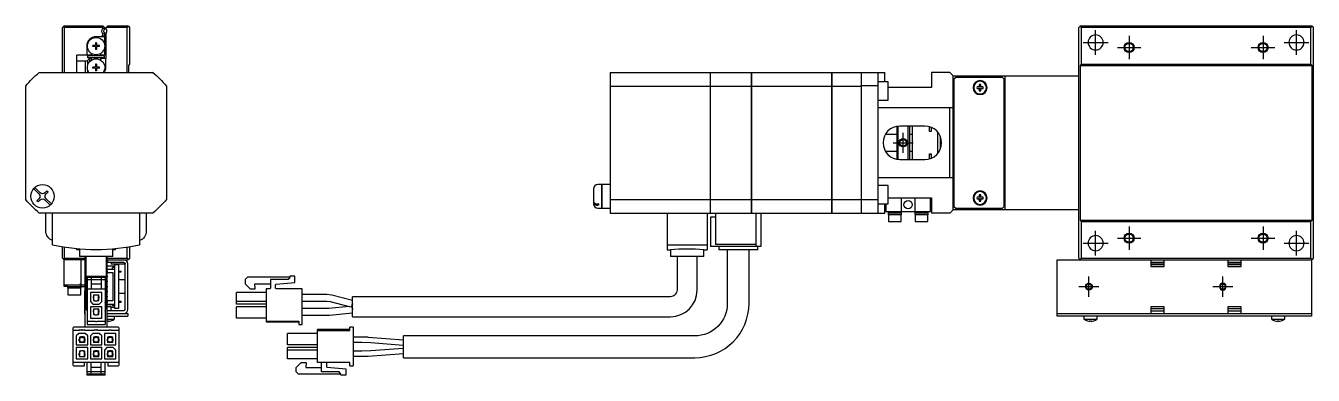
# Model space of a CAD drawing. Extents: x 0 to 791, y -8 to 245.
# Drawn here: x 406.2 to 790.8, y 76.5 to 181 of the extents above; entities that cross this region are included whole.
import ezdxf

# ---------------------------------------------------------------- set-up
doc = ezdxf.new("R2010")
doc.units = 0
doc.header["$LTSCALE"] = 0.5
doc.linetypes.add('CENTER', pattern=[50.8, 31.75, -6.35, 6.35, -6.35])
for name, color, linetype in [('MSM_CENTER', 1, 'CENTER'), ('MSM_CONTINUOUS', 7, 'CONTINUOUS'), ('MSM_NARROW', 5, 'CONTINUOUS')]:
    doc.layers.add(name, color=color, linetype=linetype)

msp = doc.modelspace()

# ---------------------------------------------------------------- linework, layer by layer
at = {"layer": 'MSM_CENTER'}
for p, q in [((725.79, 172.33), (725.79, 179.73)), ((735.79, 178.03), (735.79, 171.03)), ((775.79, 178.03), (775.79, 171.03)), ((785.79, 172.33), (785.79, 179.73)), ((722.09, 176.03), (729.49, 176.03)), ((732.29, 174.53), (739.29, 174.53)), ((772.29, 174.53), (779.29, 174.53)), ((782.09, 176.03), (789.49, 176.03)), ((668.29, 143.03), (668.29, 149.03)), ((665.29, 146.03), (671.29, 146.03)), ((725.79, 112.33), (725.79, 119.73)), ((735.79, 121.03), (735.79, 114.03)), ((775.79, 121.03), (775.79, 114.03)), ((785.79, 112.33), (785.79, 119.73)), ((722.09, 116.03), (729.49, 116.03)), ((732.29, 117.53), (739.29, 117.53)), ((772.29, 117.53), (779.29, 117.53)), ((782.09, 116.03), (789.49, 116.03)), ((723.79, 100.03), (723.79, 106.03)), ((763.79, 100.03), (763.79, 106.03)), ((720.79, 103.03), (726.79, 103.03)), ((760.79, 103.03), (766.79, 103.03))]:
    msp.add_line(p, q, dxfattribs=at)
at = {"layer": 'MSM_CONTINUOUS'}
for p, q in [((417.25, 180.53), (417.75, 181.03)), ((417.5, 180.78), (417.75, 180.53)), ((417.75, 181.03), (429.25, 181.03)), ((429.75, 180.53), (429.25, 181.03)), ((429.25, 180.53), (429.5, 180.78)), ((430.75, 181.03), (430.25, 180.53)), ((430.75, 181.03), (436.75, 181.03)), ((436.55, 180.53), (436.9, 180.88)), ((436.9, 180.88), (436.75, 181.03)), ((436.9, 180.88), (437.25, 180.53)), ((720.79, 180.53), (721.14, 180.88)), ((721.14, 180.88), (721.29, 181.03)), ((721.14, 180.88), (721.49, 180.53)), ((721.29, 181.03), (790.29, 181.03)), ((790.09, 180.53), (790.44, 180.88)), ((790.29, 181.03), (790.44, 180.88)), ((790.44, 180.88), (790.79, 180.53)), ((417.25, 167.03), (417.25, 180.53)), ((417.75, 180.53), (417.75, 167.03)), ((429.25, 180.53), (417.75, 180.53)), ((429.75, 177.73), (427.25, 177.73)), ((429.25, 178.23), (428.75, 177.73)), ((429.25, 180.26), (429.25, 180.53)), ((429.25, 180.26), (429.75, 180.09)), ((429.25, 178.6), (429.75, 178.77)), ((429.25, 178.23), (429.25, 178.6)), ((429.6, 177.73), (429.25, 178.23)), ((429.75, 180.53), (429.75, 180.09)), ((429.75, 178.77), (429.75, 175.64)), ((430.25, 180.09), (430.25, 180.53)), ((436.55, 180.53), (430.25, 180.53)), ((430.25, 171.23), (430.25, 178.77)), ((436.55, 167.03), (436.55, 180.53)), ((437.25, 180.53), (437.25, 169.53)), ((720.79, 111.53), (720.79, 180.53)), ((790.09, 180.53), (721.49, 180.53)), ((721.49, 180.53), (721.49, 169.53)), ((790.09, 169.53), (790.09, 180.53)), ((790.79, 180.53), (790.79, 111.53)), ((424.45, 174.93), (424.45, 172.23)), ((426.25, 174.79), (426.25, 175.08)), ((427.04, 175.08), (426.25, 175.08)), ((427.04, 174.79), (426.25, 174.79)), ((426.78, 175.08), (426.78, 174.79)), ((427.39, 175.93), (427.1, 175.93)), ((427.1, 175.93), (427.1, 175.14)), ((427.39, 175.4), (427.1, 175.4)), ((427.1, 174.73), (427.1, 173.93)), ((427.1, 174.46), (427.39, 174.46)), ((427.39, 173.93), (427.1, 173.93)), ((427.39, 175.93), (427.39, 175.14)), ((427.39, 174.73), (427.39, 173.93)), ((428.25, 175.08), (427.45, 175.08)), ((428.25, 174.79), (427.45, 174.79)), ((427.72, 175.08), (427.72, 174.79)), ((428.25, 174.79), (428.25, 175.08)), ((429.75, 174.22), (429.75, 172.23)), ((425.69, 172.23), (421.55, 172.23)), ((421.55, 167.03), (421.55, 172.23)), ((424.75, 170.48), (421.55, 170.48)), ((424.05, 167.03), (424.05, 170.48)), ((424.75, 171.43), (424.75, 172.03)), ((429.75, 172.03), (424.75, 172.03)), ((429.75, 171.43), (424.75, 171.43)), ((425.25, 171.23), (424.75, 170.73)), ((424.75, 169.24), (424.75, 170.73)), ((425.25, 171.23), (425.25, 170.19)), ((425.7, 171.23), (425.25, 171.23)), ((425.85, 172.49), (425.69, 172.23)), ((425.7, 171.23), (425.82, 171.01)), ((427.1, 169.53), (427.1, 168.74)), ((427.39, 169.53), (427.1, 169.53)), ((427.39, 169.53), (427.39, 168.74)), ((428.8, 172.23), (428.65, 172.49)), ((428.8, 171.23), (428.67, 171.01)), ((429.75, 172.23), (428.8, 172.23)), ((430.25, 171.23), (428.8, 171.23)), ((429.75, 171.43), (429.75, 172.03)), ((430.05, 171.23), (430.05, 168.53)), ((437.25, 169.53), (436.9, 169.18)), ((721.49, 169.53), (721.14, 169.18)), ((721.49, 169.53), (790.09, 169.53)), ((790.44, 169.18), (790.09, 169.53)), ((410.25, 167.03), (410.12, 166.9)), ((410.28, 167.03), (444.22, 167.03)), ((424.75, 167.03), (424.75, 167.82)), ((426.25, 168.39), (426.25, 168.68)), ((427.04, 168.68), (426.25, 168.68)), ((427.04, 168.39), (426.25, 168.39)), ((426.78, 168.68), (426.78, 168.39)), ((427.39, 169), (427.1, 169)), ((427.1, 168.33), (427.1, 167.53)), ((427.1, 168.06), (427.39, 168.06)), ((427.39, 167.53), (427.1, 167.53)), ((427.39, 168.33), (427.39, 167.53)), ((428.25, 168.68), (427.45, 168.68)), ((428.25, 168.39), (427.45, 168.39)), ((427.72, 168.68), (427.72, 168.39)), ((428.25, 168.39), (428.25, 168.68)), ((436.9, 169.18), (436.9, 167.03)), ((444.37, 166.9), (444.25, 167.03)), ((580.79, 167.03), (610.74, 167.03)), ((580.79, 167.03), (580.79, 125.03)), ((610.74, 125.03), (610.74, 167.03)), ((610.74, 166.98), (610.79, 166.98)), ((610.79, 125.03), (610.79, 167.03)), ((610.79, 167.03), (623.04, 167.03)), ((623.04, 125.03), (623.04, 167.03)), ((623.04, 166.98), (623.09, 166.98)), ((623.09, 167.03), (647.04, 167.03)), ((623.09, 125.03), (623.09, 167.03)), ((647.04, 125.03), (647.04, 167.03)), ((647.04, 166.98), (647.09, 166.98)), ((647.09, 125.03), (647.09, 167.03)), ((647.09, 167.03), (662.79, 167.03)), ((655.79, 167.03), (655.79, 125.03)), ((660.79, 167.03), (660.79, 125.03)), ((662.79, 164.28), (662.79, 167.03)), ((676.79, 167.03), (676.79, 162.53)), ((682.29, 167.03), (676.79, 167.03)), ((683.29, 166.03), (682.29, 167.03)), ((683.29, 126.03), (683.29, 166.03)), ((683.29, 166.03), (720.79, 166.03)), ((683.99, 165.53), (683.49, 165.03)), ((697.99, 165.53), (683.99, 165.53)), ((696.79, 165.53), (696.79, 166.03)), ((697.29, 165.53), (697.29, 166.03)), ((698.49, 165.03), (697.99, 165.53)), ((698.79, 126.03), (698.79, 166.03)), ((721.14, 169.18), (721.14, 122.88)), ((721.14, 169.18), (790.44, 169.18)), ((790.44, 122.88), (790.44, 169.18)), ((406.37, 163.16), (406.25, 163.03)), ((406.25, 129.06), (406.25, 163)), ((448.25, 163.03), (448.12, 163.16)), ((448.25, 163), (448.25, 129.06)), ((580.79, 163), (610.74, 163)), ((610.74, 162.74), (610.79, 162.74)), ((610.79, 163), (623.04, 163)), ((623.04, 162.74), (623.09, 162.74)), ((623.09, 163), (647.04, 163)), ((647.04, 162.74), (647.09, 162.74)), ((647.09, 163), (655.79, 163)), ((660.79, 163.03), (655.79, 163.03)), ((663.79, 164.28), (660.79, 164.28)), ((663.79, 158.78), (663.79, 164.28)), ((676.79, 162.53), (663.79, 162.53)), ((683.49, 165.03), (683.49, 127.03)), ((691.05, 162.77), (690.37, 162.77)), ((690.37, 162.29), (691.05, 162.29)), ((691.05, 163.45), (691.05, 162.77)), ((691.05, 162.29), (691.05, 161.61)), ((691.53, 162.77), (691.53, 163.45)), ((692.21, 162.77), (691.53, 162.77)), ((691.53, 161.61), (691.53, 162.29)), ((691.53, 162.29), (692.21, 162.29)), ((698.49, 127.03), (698.49, 165.03)), ((660.79, 158.78), (663.79, 158.78)), ((683.49, 160.53), (683.29, 160.53)), ((698.49, 160.53), (698.79, 160.53)), ((698.79, 159.78), (698.49, 159.78)), ((683.29, 156.53), (660.79, 156.53)), ((682.29, 135.53), (682.29, 156.53)), ((683.49, 156.03), (683.29, 156.03)), ((698.49, 154.28), (698.79, 154.28)), ((666.49, 141.1), (666.49, 150.97)), ((666.69, 150.99), (666.69, 141.07)), ((674.79, 151.03), (667.29, 151.03)), ((669.79, 141.03), (669.79, 151.03)), ((670.29, 141.03), (670.29, 151.03)), ((670.99, 151.03), (670.99, 141.03)), ((676.19, 149.36), (676.19, 150.83)), ((676.69, 150.66), (676.69, 149.36)), ((683.49, 153.53), (683.29, 153.53)), ((698.59, 151.03), (698.49, 151.03)), ((698.59, 141.03), (698.59, 151.03)), ((698.79, 150.83), (698.59, 151.03)), ((666.49, 148.53), (662.96, 148.53)), ((670.99, 148.53), (670.29, 148.53)), ((676.69, 149.38), (676.19, 149.38)), ((676.69, 149.36), (676.19, 149.36)), ((678.69, 142.9), (678.69, 149.16)), ((679.49, 144.32), (679.49, 147.74)), ((679.63, 147.28), (679.49, 147.28)), ((662.96, 143.53), (666.49, 143.53)), ((670.29, 143.53), (670.99, 143.53)), ((676.19, 142.7), (676.69, 142.7)), ((676.19, 141.23), (676.19, 142.7)), ((676.19, 142.68), (676.69, 142.68)), ((676.69, 142.7), (676.69, 141.41)), ((679.49, 144.78), (679.63, 144.78)), ((667.29, 141.03), (674.79, 141.03)), ((683.29, 138.53), (683.49, 138.53)), ((698.49, 141.03), (698.59, 141.03)), ((698.59, 141.03), (698.79, 141.23)), ((683.29, 135.53), (660.79, 135.53)), ((683.29, 136.03), (683.49, 136.03)), ((698.79, 137.78), (698.49, 137.78)), ((410.18, 130.74), (408.6, 132.32)), ((408.95, 132.68), (410.54, 131.09)), ((411.95, 131.09), (412.55, 131.69)), ((412.91, 131.34), (412.31, 130.74)), ((412.55, 131.69), (412.91, 131.34)), ((575.79, 132.23), (575.79, 127.83)), ((578.24, 133.53), (577.09, 133.53)), ((578.24, 133.53), (578.24, 126.53)), ((578.29, 133.48), (578.24, 133.48)), ((578.29, 133.53), (578.29, 126.53)), ((580.79, 133.53), (578.29, 133.53)), ((663.79, 133.28), (660.79, 133.28)), ((663.79, 127.78), (663.79, 133.28)), ((683.29, 131.53), (683.49, 131.53)), ((698.49, 132.28), (698.79, 132.28)), ((698.79, 131.53), (698.49, 131.53)), ((406.25, 129.03), (406.37, 128.9)), ((409.58, 128.72), (410.18, 129.32)), ((409.94, 128.37), (409.58, 128.72)), ((410.54, 128.97), (409.94, 128.37)), ((413.54, 127.39), (411.95, 128.97)), ((412.31, 129.32), (413.89, 127.74)), ((448.12, 128.9), (448.25, 129.03)), ((577.29, 127.74), (577.09, 127.74)), ((577.29, 127.39), (577.09, 127.39)), ((577.29, 127.74), (577.29, 127.39)), ((580.79, 129.06), (610.74, 129.06)), ((610.74, 129.32), (610.79, 129.32)), ((610.79, 129.06), (623.04, 129.06)), ((623.04, 129.32), (623.09, 129.32)), ((623.09, 129.06), (647.04, 129.06)), ((647.04, 129.32), (647.09, 129.32)), ((647.09, 129.06), (655.79, 129.06)), ((655.79, 129.03), (660.79, 129.03)), ((660.79, 127.78), (663.79, 127.78)), ((662.79, 125.03), (662.79, 127.78)), ((663.09, 127.78), (663.09, 125.53)), ((663.79, 129.53), (676.79, 129.53)), ((667.79, 124.53), (667.79, 129.53)), ((671.79, 129.53), (671.79, 124.53)), ((676.49, 125.53), (676.49, 129.53)), ((676.79, 129.53), (676.79, 125.03)), ((683.49, 127.03), (683.99, 126.53)), ((691.05, 129.77), (690.37, 129.77)), ((690.37, 129.29), (691.05, 129.29)), ((691.05, 130.45), (691.05, 129.77)), ((691.05, 129.29), (691.05, 128.61)), ((691.53, 129.77), (691.53, 130.45)), ((692.21, 129.77), (691.53, 129.77)), ((691.53, 128.61), (691.53, 129.29)), ((691.53, 129.29), (692.21, 129.29)), ((697.99, 126.53), (698.49, 127.03)), ((410.12, 125.16), (410.25, 125.03)), ((444.22, 125.03), (410.28, 125.03)), ((412.25, 119.61), (412.25, 125.03)), ((414.25, 115.46), (414.25, 125.03)), ((440.25, 125.03), (440.25, 115.46)), ((442.25, 125.03), (442.25, 119.61)), ((444.25, 125.03), (444.37, 125.16)), ((577.09, 126.53), (578.24, 126.53)), ((578.24, 126.58), (578.29, 126.58)), ((578.29, 126.53), (580.79, 126.53)), ((580.79, 125.03), (610.74, 125.03)), ((597.79, 125.03), (597.79, 114.04)), ((609.79, 125.03), (609.79, 114.04)), ((610.74, 125.08), (610.79, 125.08)), ((610.79, 125.03), (647.04, 125.03)), ((612.29, 123.83), (610.79, 123.83)), ((610.79, 123.83), (610.79, 115.03)), ((612.29, 125.03), (612.29, 115.63)), ((623.04, 125.08), (623.09, 125.08)), ((624.29, 125.03), (624.29, 115.03)), ((625.79, 125.03), (625.79, 115.03)), ((647.04, 125.08), (647.09, 125.08)), ((647.09, 125.03), (662.79, 125.03)), ((663.09, 125.53), (676.49, 125.53)), ((663.79, 125.53), (663.79, 124.53)), ((667.79, 125.03), (663.79, 125.03)), ((667.79, 124.53), (663.79, 124.53)), ((663.89, 124.53), (663.89, 122.53)), ((667.69, 122.53), (667.69, 124.53)), ((675.79, 125.03), (671.79, 125.03)), ((675.79, 124.53), (671.79, 124.53)), ((671.89, 124.53), (671.89, 122.53)), ((675.69, 122.53), (675.69, 124.53)), ((675.79, 124.53), (675.79, 125.53)), ((682.29, 125.03), (676.79, 125.03)), ((682.29, 125.03), (683.29, 126.03)), ((720.79, 126.03), (683.29, 126.03)), ((683.99, 126.53), (697.99, 126.53)), ((696.79, 126.03), (696.79, 126.53)), ((697.29, 126.03), (697.29, 126.53)), ((663.89, 122.53), (667.69, 122.53)), ((671.89, 122.53), (675.69, 122.53)), ((721.14, 122.88), (721.49, 122.53)), ((721.14, 122.88), (790.44, 122.88)), ((721.49, 122.53), (790.09, 122.53)), ((721.49, 122.53), (721.49, 111.53)), ((790.09, 122.53), (790.44, 122.88)), ((790.09, 111.53), (790.09, 122.53)), ((609.79, 115.46), (597.79, 115.46)), ((624.29, 115.63), (612.29, 115.63)), ((417.25, 111.53), (417.25, 114.87)), ((417.75, 111.03), (417.25, 111.53)), ((417.75, 111.53), (417.5, 111.28)), ((417.75, 114.79), (417.75, 111.53)), ((417.75, 111.53), (424, 111.53)), ((421.43, 114.32), (421.43, 114.03)), ((422.25, 114.03), (421.43, 114.03)), ((422.25, 114.24), (422.25, 112.03)), ((432.25, 112.03), (422.25, 112.03)), ((424, 90.93), (424, 112.03)), ((424.25, 97.03), (424.25, 112.03)), ((430.25, 112.03), (430.25, 97.03)), ((430.5, 112.03), (430.5, 90.93)), ((430.5, 111.53), (436.55, 111.53)), ((432.25, 112.03), (432.25, 114.24)), ((433.07, 114.03), (432.25, 114.03)), ((433.07, 114.03), (433.07, 114.32)), ((436.55, 111.53), (436.55, 114.76)), ((436.9, 111.18), (436.55, 111.53)), ((437.25, 111.53), (436.9, 111.18)), ((437.25, 114.87), (437.25, 111.53)), ((597.79, 114.04), (598.79, 114.04)), ((598.79, 114.04), (598.79, 112.03)), ((608.79, 112.03), (598.79, 112.03)), ((600.79, 112.03), (600.79, 102.03)), ((606.79, 102.03), (606.79, 112.03)), ((608.79, 114.04), (609.79, 114.04)), ((608.79, 112.03), (608.79, 114.04)), ((625.79, 115.03), (610.79, 115.03)), ((613.22, 115.03), (613.22, 114.03)), ((624.86, 114.03), (613.22, 114.03)), ((615.79, 114.03), (615.79, 98.03)), ((622.29, 98.03), (622.29, 114.03)), ((624.86, 114.03), (624.86, 115.03)), ((721.29, 111.03), (720.79, 111.53)), ((721.49, 111.53), (721.14, 111.18)), ((721.49, 111.53), (790.09, 111.53)), ((790.44, 111.18), (790.09, 111.53)), ((790.79, 111.53), (790.44, 111.18)), ((417.75, 103.03), (417.75, 111.03)), ((424, 111.03), (417.75, 111.03)), ((422.75, 102.53), (422.75, 111.03)), ((430.5, 111.28), (430.75, 111.03)), ((430.5, 109.28), (432.75, 109.28)), ((430.5, 108.28), (432.75, 108.28)), ((430.5, 107.78), (430.6, 107.78)), ((430.6, 107.78), (430.6, 107.28)), ((430.75, 110.23), (430.75, 111.03)), ((430.75, 111.03), (436.75, 111.03)), ((435.55, 110.23), (430.75, 110.23)), ((431.75, 110.23), (431.75, 109.73)), ((435.75, 109.73), (431.75, 109.73)), ((432.75, 108.74), (432.2, 108.74)), ((432.2, 108.28), (432.2, 108.74)), ((433.95, 109.53), (432.75, 109.53)), ((432.75, 109.53), (432.75, 96.53)), ((433.95, 109.53), (433.95, 96.53)), ((435.75, 109.73), (435.75, 110.18)), ((435.95, 96.23), (435.95, 109.83)), ((436.75, 111.03), (436.9, 111.18)), ((436.75, 96.23), (436.75, 109.83)), ((714.29, 94.23), (714.29, 111.03)), ((714.29, 111.03), (790.29, 111.03)), ((742.29, 111.03), (742.29, 109.03)), ((746.29, 110.23), (742.29, 110.23)), ((746.29, 109.73), (742.29, 109.73)), ((746.29, 109.53), (742.29, 109.53)), ((742.29, 109.03), (746.29, 109.03)), ((746.29, 109.03), (746.29, 111.03)), ((765.29, 111.03), (765.29, 109.03)), ((769.29, 110.23), (765.29, 110.23)), ((769.29, 109.73), (765.29, 109.73)), ((769.29, 109.53), (765.29, 109.53)), ((765.29, 109.03), (769.29, 109.03)), ((769.29, 109.03), (769.29, 111.03)), ((790.44, 111.18), (790.29, 111.03)), ((790.29, 111.03), (790.29, 94.23)), ((422.75, 104.03), (422.25, 103.53)), ((424.55, 106.13), (429.95, 106.13)), ((424.55, 106.13), (424.55, 91.73)), ((424.55, 105.83), (429.95, 105.83)), ((424.55, 105.13), (429.95, 105.13)), ((425.75, 105.83), (425.75, 102.33)), ((425.75, 103.83), (428.75, 103.83)), ((428.75, 105.83), (428.75, 102.33)), ((429.95, 106.13), (429.95, 91.73)), ((430.6, 107.28), (432.25, 107.28)), ((432.25, 107.28), (432.25, 98.78)), ((433.95, 107.66), (434.75, 107.66)), ((433.95, 107.41), (434.75, 107.41)), ((435.95, 105.03), (433.95, 105.03)), ((434.75, 107.41), (434.75, 107.66)), ((472.49, 105.83), (471.79, 105.13)), ((471.79, 105.13), (471.79, 103.83)), ((471.79, 103.83), (473.29, 102.33)), ((471.79, 103.83), (473.29, 102.33)), ((485.09, 105.83), (472.49, 105.83)), ((474.66, 103.83), (479.34, 103.83)), ((474.79, 102.33), (474.66, 103.83)), ((474.66, 103.83), (479.34, 103.83)), ((479.34, 105.13), (479.34, 102.63)), ((484.59, 105.13), (479.34, 105.13)), ((481.02, 103.73), (486.59, 104.22)), ((481.02, 103.73), (486.59, 104.22)), ((481.02, 103.73), (482.17, 103.83)), ((481.02, 103.73), (482.17, 103.83)), ((482.17, 103.83), (482.17, 103.83)), ((485.09, 105.83), (484.59, 105.13)), ((485.09, 106.13), (485.09, 105.83)), ((486.59, 106.13), (485.09, 106.13)), ((486.59, 104.22), (486.59, 106.13)), ((417.75, 103.53), (424, 103.53)), ((418.75, 103.03), (417.75, 103.03)), ((418.75, 103.53), (418.75, 102.53)), ((418.75, 103.03), (424, 103.03)), ((422.75, 102.53), (418.75, 102.53)), ((418.85, 102.53), (418.85, 100.53)), ((418.85, 100.53), (422.65, 100.53)), ((422.65, 100.53), (422.65, 102.53)), ((423.75, 101.73), (424, 101.73)), ((423.75, 101.73), (423.75, 95.43)), ((424.55, 102.33), (429.95, 102.33)), ((425.55, 101.23), (425.55, 98.58)), ((428.95, 101.23), (425.55, 101.23)), ((426.35, 100.08), (426.35, 99.58)), ((426.5, 100.08), (426.35, 100.08)), ((426.45, 100.58), (426.45, 100.08)), ((426.45, 100.58), (428.05, 100.58)), ((426.5, 100.58), (426.5, 99.21)), ((428, 99.21), (428, 100.58)), ((428, 100.08), (428.15, 100.08)), ((428.05, 100.08), (428.05, 100.58)), ((428.15, 99.58), (428.15, 100.08)), ((428.95, 98.58), (428.95, 101.23)), ((433.95, 101.03), (435.95, 101.03)), ((469.19, 97.83), (469.19, 101.23)), ((478.09, 101.23), (469.19, 101.23)), ((473.29, 102.33), (474.79, 102.33)), ((473.29, 102.33), (474.79, 102.33)), ((479.04, 102.33), (478.09, 102.33)), ((478.09, 102.33), (478.09, 92.73)), ((480.84, 102.63), (480.84, 103.53)), ((488.79, 102.33), (481.14, 102.33)), ((488.79, 91.73), (488.79, 102.33)), ((496.15, 100.71), (488.79, 100.71)), ((497.66, 100.51), (496.15, 100.71)), ((503.79, 98.91), (497.66, 100.51)), ((503.79, 94.03), (503.79, 100.03)), ((598.79, 100.03), (503.79, 100.03)), ((425.55, 98.58), (426.3, 97.83)), ((425.55, 97.03), (425.55, 93.63)), ((428.95, 97.03), (425.55, 97.03)), ((426.3, 97.83), (428.2, 97.83)), ((426.35, 99.58), (426.5, 99.58)), ((426.45, 99.58), (426.45, 98.93)), ((426.45, 98.93), (426.77, 98.93)), ((426.45, 96.38), (428.05, 96.38)), ((426.45, 96.38), (426.45, 95.88)), ((426.5, 99.21), (426.87, 98.83)), ((426.5, 96.38), (426.5, 95.01)), ((426.87, 98.83), (427.62, 98.83)), ((427.62, 98.83), (428, 99.21)), ((427.72, 98.93), (428.05, 98.93)), ((428, 99.58), (428.15, 99.58)), ((428, 95.01), (428, 96.38)), ((428.05, 98.93), (428.05, 99.58)), ((428.05, 95.88), (428.05, 96.38)), ((428.2, 97.83), (428.95, 98.58)), ((428.95, 93.63), (428.95, 97.03)), ((430.6, 98.28), (430.5, 98.28)), ((430.5, 97.78), (432.75, 97.78)), ((430.5, 97.23), (431.55, 97.23)), ((431.75, 97.03), (430.5, 97.03)), ((430.6, 98.78), (430.6, 98.28)), ((432.25, 98.78), (430.6, 98.78)), ((431.75, 97.03), (431.55, 97.23)), ((431.75, 95.83), (431.75, 97.03)), ((432.75, 96.78), (431.75, 96.78)), ((431.95, 97.55), (431.95, 97.78)), ((432.75, 97.55), (431.95, 97.55)), ((432.2, 97.33), (432.2, 97.55)), ((432.75, 97.33), (432.2, 97.33)), ((433.95, 96.53), (432.75, 96.53)), ((433.95, 98.66), (434.75, 98.66)), ((433.95, 98.41), (434.75, 98.41)), ((434.75, 98.41), (434.75, 98.66)), ((478.09, 98.58), (469.19, 98.58)), ((478.09, 97.83), (469.19, 97.83)), ((478.09, 97.83), (469.19, 97.83)), ((469.19, 93.63), (469.19, 97.03)), ((478.09, 97.03), (469.19, 97.03)), ((488.79, 98.71), (496.15, 98.71)), ((496.69, 96.51), (488.79, 96.51)), ((496.15, 98.71), (497.16, 98.58)), ((496.79, 96.51), (496.69, 96.51)), ((502.84, 97.09), (496.79, 96.51)), ((497.16, 98.58), (502.84, 97.09)), ((502.84, 97.09), (503.57, 97.04)), ((503.79, 97.88), (503.57, 97.04)), ((503.6, 97.17), (503.57, 97.04)), ((503.57, 97.04), (503.6, 97.17)), ((503.6, 97.17), (503.79, 97.88)), ((503.69, 97.18), (503.6, 97.17)), ((503.69, 97.18), (503.79, 96.18)), ((742.29, 97.03), (742.29, 95.03)), ((746.29, 97.03), (742.29, 97.03)), ((742.29, 96.53), (746.29, 96.53)), ((746.29, 95.03), (746.29, 97.03)), ((769.29, 97.03), (765.29, 97.03)), ((765.29, 97.03), (765.29, 95.03)), ((765.29, 96.53), (769.29, 96.53)), ((769.29, 95.03), (769.29, 97.03)), ((424.55, 92.73), (427, 92.73)), ((425.55, 93.63), (428.95, 93.63)), ((426.5, 95.88), (426.35, 95.88)), ((426.35, 95.88), (426.35, 95.38)), ((426.35, 95.38), (426.5, 95.38)), ((426.45, 95.38), (426.45, 94.73)), ((426.45, 94.73), (426.77, 94.73)), ((426.5, 95.01), (426.87, 94.63)), ((426.87, 94.63), (427.62, 94.63)), ((427.5, 92.73), (429.95, 92.73)), ((427.62, 94.63), (428, 95.01)), ((427.72, 94.73), (428.05, 94.73)), ((428, 95.88), (428.15, 95.88)), ((428, 95.38), (428.15, 95.38)), ((428.05, 94.73), (428.05, 95.38)), ((428.15, 95.38), (428.15, 95.88)), ((435.55, 95.83), (430.5, 95.83)), ((430.5, 95.03), (436.75, 95.03)), ((430.5, 94.23), (436.75, 94.23)), ((430.5, 93.33), (432.75, 93.33)), ((430.55, 92.78), (430.95, 92.78)), ((430.55, 92.64), (430.55, 92.78)), ((430.95, 92.78), (430.95, 92.64)), ((431.67, 92.78), (431.7, 92.78)), ((432.75, 93.33), (432.75, 94.23)), ((436.75, 95.03), (436.75, 94.23)), ((478.09, 93.63), (469.19, 93.63)), ((478.09, 93.63), (469.19, 93.63)), ((478.09, 92.73), (487.79, 92.73)), ((478.09, 92.73), (487.79, 92.73)), ((478.09, 92.73), (478.09, 92.48)), ((478.09, 92.48), (487.79, 92.48)), ((487.79, 92.73), (487.79, 91.73)), ((488.79, 94.51), (496.69, 94.51)), ((496.69, 94.51), (496.98, 94.52)), ((496.98, 94.52), (503.79, 95.18)), ((503.79, 94.03), (598.79, 94.03)), ((714.29, 95.03), (790.29, 95.03)), ((790.29, 94.23), (714.29, 94.23)), ((722.29, 94.23), (722.29, 93.33)), ((722.29, 93.33), (726.29, 93.33)), ((723.34, 92.78), (723.36, 92.78)), ((724.09, 92.78), (724.49, 92.78)), ((724.09, 92.64), (724.09, 92.78)), ((724.49, 92.78), (724.49, 92.64)), ((725.22, 92.78), (725.24, 92.78)), ((726.29, 93.33), (726.29, 94.23)), ((742.29, 95.83), (746.29, 95.83)), ((765.29, 95.83), (769.29, 95.83)), ((778.29, 94.23), (778.29, 93.33)), ((778.29, 93.33), (782.29, 93.33)), ((779.34, 92.78), (779.36, 92.78)), ((780.09, 92.78), (780.49, 92.78)), ((780.09, 92.64), (780.09, 92.78)), ((780.49, 92.78), (780.49, 92.64)), ((781.22, 92.78), (781.24, 92.78)), ((782.29, 93.33), (782.29, 94.23)), ((420.35, 90.63), (420.35, 79.63)), ((422.25, 89.93), (420.35, 89.93)), ((433.85, 90.93), (420.65, 90.93)), ((422.1, 89.03), (421.35, 88.28)), ((424, 89.03), (422.1, 89.03)), ((422.8, 89.93), (422.75, 89.93)), ((423.35, 89.93), (423.3, 89.93)), ((426.72, 89.93), (423.85, 89.93)), ((424.75, 88.28), (424, 89.03)), ((424.55, 91.73), (429.95, 91.73)), ((426.3, 89.03), (425.55, 88.28)), ((428.2, 89.03), (426.3, 89.03)), ((427.27, 89.93), (427.22, 89.93)), ((431.2, 89.93), (427.77, 89.93)), ((428.95, 88.28), (428.2, 89.03)), ((433.15, 89.03), (429.75, 89.03)), ((429.75, 89.03), (429.75, 85.63)), ((434.15, 89.93), (431.7, 89.93)), ((433.15, 85.63), (433.15, 89.03)), ((434.15, 79.63), (434.15, 90.63)), ((493.34, 89.03), (484.44, 89.03)), ((484.44, 85.63), (484.44, 89.03)), ((487.79, 91.73), (488.79, 91.73)), ((487.79, 91.73), (488.79, 91.73)), ((493.34, 80.33), (493.34, 90.18)), ((503.04, 90.18), (493.34, 90.18)), ((493.34, 89.93), (503.04, 89.93)), ((503.04, 89.93), (503.04, 90.93)), ((504.04, 90.93), (503.04, 90.93)), ((504.04, 90.93), (504.04, 79.33)), ((421.35, 88.28), (421.35, 85.63)), ((421.35, 85.63), (424.75, 85.63)), ((424.75, 84.83), (421.35, 84.83)), ((421.35, 84.83), (421.35, 81.43)), ((422.3, 87.28), (422.15, 87.28)), ((422.15, 87.28), (422.15, 86.78)), ((422.15, 86.78), (422.3, 86.78)), ((422.25, 87.93), (422.25, 87.28)), ((422.57, 87.93), (422.25, 87.93)), ((422.25, 86.78), (422.25, 86.28)), ((423.85, 86.28), (422.25, 86.28)), ((422.67, 88.03), (422.3, 87.66)), ((422.3, 87.66), (422.3, 86.28)), ((423.42, 88.03), (422.67, 88.03)), ((423.36, 86.28), (422.83, 86.44)), ((423.26, 87.87), (423.71, 87.74)), ((423.8, 87.66), (423.42, 88.03)), ((423.85, 87.93), (423.52, 87.93)), ((423.8, 86.28), (423.8, 87.66)), ((423.95, 87.28), (423.8, 87.28)), ((423.95, 86.78), (423.8, 86.78)), ((423.85, 87.28), (423.85, 87.93)), ((423.85, 86.28), (423.85, 86.78)), ((423.95, 86.78), (423.95, 87.28)), ((424.75, 85.63), (424.75, 88.28)), ((424.75, 81.43), (424.75, 84.83)), ((425.55, 88.28), (425.55, 85.63)), ((425.55, 85.63), (428.95, 85.63)), ((425.55, 84.83), (425.55, 81.43)), ((428.95, 84.83), (425.55, 84.83)), ((426.5, 87.28), (426.35, 87.28)), ((426.35, 87.28), (426.35, 86.78)), ((426.35, 86.78), (426.5, 86.78)), ((426.77, 87.93), (426.45, 87.93)), ((426.45, 87.93), (426.45, 87.28)), ((426.45, 86.78), (426.45, 86.28)), ((428.05, 86.28), (426.45, 86.28)), ((426.77, 87.93), (426.5, 87.66)), ((426.5, 87.66), (426.5, 86.28)), ((426.5, 86.28), (426.5, 86.36)), ((426.87, 88.03), (426.77, 87.93)), ((427.62, 88.03), (426.87, 88.03)), ((428, 87.66), (427.62, 88.03)), ((428.05, 87.93), (427.72, 87.93)), ((427.99, 86.28), (428, 86.36)), ((428, 86.28), (428, 87.66)), ((428.15, 87.28), (428, 87.28)), ((428.15, 86.78), (428, 86.78)), ((428.05, 87.28), (428.05, 87.93)), ((428.05, 86.28), (428.05, 86.78)), ((428.15, 86.78), (428.15, 87.28)), ((428.95, 85.63), (428.95, 88.28)), ((428.95, 81.43), (428.95, 84.83)), ((429.75, 85.63), (433.15, 85.63)), ((430.5, 84.83), (429.75, 84.08)), ((432.4, 84.83), (430.5, 84.83)), ((430.7, 87.28), (430.55, 87.28)), ((430.55, 87.28), (430.55, 86.78)), ((430.55, 86.78), (430.7, 86.78)), ((430.97, 87.93), (430.65, 87.93)), ((430.65, 87.93), (430.65, 87.28)), ((430.65, 86.78), (430.65, 86.28)), ((432.25, 86.28), (430.65, 86.28)), ((431.07, 88.03), (430.7, 87.66)), ((430.7, 87.66), (430.7, 86.28)), ((431.23, 87.87), (430.78, 87.74)), ((431.82, 88.03), (431.07, 88.03)), ((431.13, 86.28), (431.66, 86.44)), ((432.2, 87.66), (431.82, 88.03)), ((432.25, 87.93), (431.92, 87.93)), ((432.2, 86.28), (432.2, 87.66)), ((432.35, 87.28), (432.2, 87.28)), ((432.35, 86.78), (432.2, 86.78)), ((432.25, 87.28), (432.25, 87.93)), ((432.25, 86.28), (432.25, 86.78)), ((432.35, 86.78), (432.35, 87.28)), ((433.15, 84.08), (432.4, 84.83)), ((493.34, 85.63), (484.44, 85.63)), ((493.34, 84.83), (484.44, 84.83)), ((484.44, 81.43), (484.44, 84.83)), ((507.64, 87.91), (504.04, 87.91)), ((504.04, 86.41), (506.67, 86.41)), ((506.67, 86.41), (509.3, 86.3)), ((519.04, 87.03), (508.49, 87.87)), ((509.3, 86.3), (518.98, 85.53)), ((519.04, 81.78), (519.04, 88.28)), ((606.04, 88.28), (519.04, 88.28)), ((421.35, 81.43), (424.75, 81.43)), ((422.3, 83.08), (422.15, 83.08)), ((422.15, 83.08), (422.15, 82.58)), ((422.15, 82.58), (422.3, 82.58)), ((422.25, 83.73), (422.25, 83.08)), ((422.57, 83.73), (422.25, 83.73)), ((422.25, 82.58), (422.25, 82.08)), ((423.85, 82.08), (422.25, 82.08)), ((422.67, 83.83), (422.3, 83.46)), ((422.3, 83.46), (422.3, 82.08)), ((423.42, 83.83), (422.67, 83.83)), ((423.8, 83.46), (423.42, 83.83)), ((423.85, 83.73), (423.52, 83.73)), ((423.8, 82.08), (423.8, 83.46)), ((423.95, 83.08), (423.8, 83.08)), ((423.95, 82.58), (423.8, 82.58)), ((423.85, 83.08), (423.85, 83.73)), ((423.85, 82.08), (423.85, 82.58)), ((423.95, 82.58), (423.95, 83.08)), ((425.55, 81.43), (428.95, 81.43)), ((426.5, 83.08), (426.35, 83.08)), ((426.35, 83.08), (426.35, 82.58)), ((426.35, 82.58), (426.5, 82.58)), ((426.77, 83.73), (426.45, 83.73)), ((426.45, 83.73), (426.45, 83.08)), ((426.45, 82.58), (426.45, 82.08)), ((428.05, 82.08), (426.45, 82.08)), ((426.77, 83.73), (426.5, 83.46)), ((426.5, 83.46), (426.5, 82.08)), ((426.87, 83.83), (426.77, 83.73)), ((427.62, 83.83), (426.87, 83.83)), ((428, 83.46), (427.62, 83.83)), ((428.05, 83.73), (427.72, 83.73)), ((428, 82.08), (428, 83.46)), ((428.15, 83.08), (428, 83.08)), ((428.15, 82.58), (428, 82.58)), ((428.05, 83.08), (428.05, 83.73)), ((428.05, 82.08), (428.05, 82.58)), ((428.15, 82.58), (428.15, 83.08)), ((429.75, 84.08), (429.75, 81.43)), ((429.75, 81.43), (433.15, 81.43)), ((430.7, 83.08), (430.55, 83.08)), ((430.55, 83.08), (430.55, 82.58)), ((430.55, 82.58), (430.7, 82.58)), ((430.97, 83.73), (430.65, 83.73)), ((430.65, 83.73), (430.65, 83.08)), ((430.65, 82.58), (430.65, 82.08)), ((432.25, 82.08), (430.65, 82.08)), ((431.07, 83.83), (430.7, 83.46)), ((430.7, 83.46), (430.7, 82.08)), ((430.7, 82.39), (431.24, 82.23)), ((431.82, 83.83), (431.07, 83.83)), ((431.65, 83.68), (431.1, 83.83)), ((432.2, 83.46), (431.82, 83.83)), ((432.25, 83.73), (431.92, 83.73)), ((432.2, 82.08), (432.2, 83.46)), ((432.35, 83.08), (432.2, 83.08)), ((432.35, 82.58), (432.2, 82.58)), ((432.25, 83.08), (432.25, 83.73)), ((432.25, 82.08), (432.25, 82.58)), ((432.35, 82.58), (432.35, 83.08)), ((433.15, 81.43), (433.15, 84.08)), ((493.34, 84.08), (484.44, 84.08)), ((493.34, 81.43), (484.44, 81.43)), ((506.67, 83.71), (504.04, 83.71)), ((504.04, 82.21), (507.67, 82.21)), ((509.3, 83.8), (506.67, 83.71)), ((508.47, 82.24), (519.04, 83.03)), ((518.98, 84.53), (509.3, 83.8)), ((519.04, 81.78), (606.04, 81.78)), ((434.15, 80.33), (420.35, 80.33)), ((420.65, 79.33), (423.75, 79.33)), ((423.75, 79.33), (423.75, 80.33)), ((424.55, 76.53), (424.55, 80.33)), ((429.95, 77.53), (424.55, 77.53)), ((425.75, 76.83), (425.75, 80.33)), ((428.75, 78.83), (425.75, 78.83)), ((428.75, 76.83), (428.75, 80.33)), ((429.95, 76.53), (429.95, 80.33)), ((430.75, 80.33), (430.75, 79.33)), ((430.75, 79.33), (433.85, 79.33)), ((487.04, 78.83), (488.54, 80.33)), ((487.04, 77.53), (487.04, 78.83)), ((487.74, 76.83), (487.04, 77.53)), ((488.54, 80.33), (490.04, 80.33)), ((490.04, 80.33), (489.91, 78.83)), ((489.91, 78.83), (494.59, 78.83)), ((503.04, 80.33), (493.34, 80.33)), ((494.59, 77.53), (494.59, 80.03)), ((499.84, 77.53), (494.59, 77.53)), ((496.09, 80.03), (496.09, 79.13)), ((496.27, 78.93), (501.84, 78.44)), ((500.34, 76.83), (499.84, 77.53)), ((501.84, 78.44), (501.84, 76.53)), ((503.04, 79.33), (503.04, 80.33)), ((503.04, 79.33), (504.04, 79.33)), ((429.95, 76.83), (424.55, 76.83)), ((429.95, 76.53), (424.55, 76.53)), ((500.34, 76.83), (487.74, 76.83)), ((500.34, 76.53), (500.34, 76.83)), ((501.84, 76.53), (500.34, 76.53))]:
    msp.add_line(p, q, dxfattribs=at)
for centre, radius in [((427.25, 174.93), 2.6), ((735.79, 174.53), 1.23), ((775.79, 174.53), 1.23), ((668.29, 146.03), 1.01), ((411.25, 130.03), 3.5), ((669.79, 127.53), 1.25), ((735.79, 117.53), 1.23), ((775.79, 117.53), 1.23), ((723.79, 103.03), 0.783), ((763.79, 103.03), 0.783), ((423.05, 87.16), 0.75), ((427.25, 87.16), 0.75), ((431.45, 87.16), 0.75), ((427.25, 82.96), 0.75), ((431.45, 82.96), 0.75)]:
    msp.add_circle(centre, radius, dxfattribs=at)
at = {"layer": 'MSM_CONTINUOUS', "extrusion": (0, 0, -1)}
for centre, radius in [((-725.79, 176.03), 2.25), ((-785.79, 176.03), 2.25), ((-691.29, 162.53), 2.1), ((-691.29, 162.53), 1.9), ((-691.29, 129.53), 2.1), ((-691.29, 129.53), 1.9), ((-725.79, 116.03), 2.25), ((-785.79, 116.03), 2.25)]:
    msp.add_circle(centre, radius, dxfattribs=at)
at = {"layer": 'MSM_CONTINUOUS'}
for centre, radius, start, end in [((427.25, 174.93), 2.8, 90, 180), ((430.5, 179.43), 1, 138.5904, 221.4096), ((429.5, 179.43), 1, 318.5904, 41.4096), ((427.25, 171.73), 1.59, 143.8028, 169.1069), ((427.25, 171.73), 1.59, 190.8931, 216.1972), ((427.36, 171.62), 1.75, 142.994, 150), ((427.13, 171.62), 1.75, 30, 37.006), ((427.25, 171.73), 1.59, 10.8931, 36.1972), ((427.25, 171.73), 1.59, 323.8028, 349.1069), ((691.29, 162.53), 0.95, 165.3667, 194.6333), ((691.29, 162.53), 0.365, 138.8496, 221.1504), ((691.29, 162.53), 0.95, 75.3667, 104.6333), ((691.29, 162.53), 0.365, 48.8496, 131.1504), ((691.29, 162.53), 0.365, 228.8496, 311.1504), ((691.29, 162.53), 0.95, 255.3667, 284.6333), ((691.29, 162.53), 0.365, 318.8496, 41.1504), ((691.29, 162.53), 0.95, 345.3667, 14.6333), ((667.29, 146.03), 5, 90, 270), ((674.79, 146.03), 5, 270, 90), ((577.09, 132.23), 1.3, 90, 180), ((576.54, 128.68), 0.754, 185.8166, 221.8939), ((576.54, 128.33), 0.751, 181.7681, 218.8955), ((577.09, 127.83), 1.3, 180, 270), ((577.01, 128.79), 1.41, 221.3743, 272.8178), ((577, 129.12), 1.39, 222.8199, 273.04), ((691.29, 129.53), 0.95, 165.3667, 194.6333), ((691.29, 129.53), 0.365, 138.8496, 221.1504), ((691.29, 129.53), 0.95, 75.3667, 104.6333), ((691.29, 129.53), 0.365, 48.8496, 131.1504), ((691.29, 129.53), 0.365, 228.8496, 311.1504), ((691.29, 129.53), 0.95, 255.3667, 284.6333), ((691.29, 129.53), 0.365, 318.8496, 41.1504), ((691.29, 129.53), 0.95, 345.3667, 14.6333), ((603.79, 54.24), 60, 85.2198, 94.7802), ((435.55, 109.83), 1.2, 0, 90), ((481.04, 103.53), 0.2, 95, 180), ((481.04, 103.53), 0.2, 95, 180), ((598.79, 102.03), 8, 270, 0), ((427.25, 97.03), 3, 154.1581, 205.8419), ((427.25, 97.03), 3, 334.1588, 25.8426), ((435.55, 96.23), 1.2, 270, 0), ((606.04, 98.03), 16.25, 270, 0), ((424.95, 95.43), 1.2, 180, 217.6585), ((430.75, 95.83), 3.19, 265.5104, 266.4096), ((430.75, 95.83), 3.19, 273.5904, 286.9053), ((430.75, 95.83), 3.2, 287.27, 308.6822), ((724.29, 95.83), 3.2, 231.3178, 252.73), ((724.29, 95.83), 3.19, 253.0947, 266.4096), ((724.29, 95.83), 3.19, 273.5904, 286.9053), ((724.29, 95.83), 3.2, 287.27, 308.6822), ((780.29, 95.83), 3.2, 231.3178, 252.73), ((780.29, 95.83), 3.19, 253.0947, 266.4096), ((780.29, 95.83), 3.19, 273.5904, 286.9053), ((780.29, 95.83), 3.2, 287.27, 308.6822), ((420.65, 90.63), 0.3, 90, 180), ((433.85, 90.63), 0.3, 0, 90), ((507.64, 77.16), 10.75, 85.452, 90), ((518.98, 85.62), 0.0821, 271.8413, 319.1358), ((507.67, 92.96), 10.75, 270, 274.2892), ((518.98, 84.45), 0.0802, 43.0674, 88.2113), ((420.65, 79.63), 0.3, 180, 270), ((433.85, 79.63), 0.3, 270, 0), ((494.29, 80.03), 0.3, 0, 90), ((496.39, 80.03), 0.3, 90, 180), ((496.29, 79.13), 0.2, 180, 265)]:
    msp.add_arc(centre, radius, start, end, dxfattribs=at)
at = {"layer": 'MSM_CONTINUOUS', "extrusion": (0, 0, -1)}
for centre, radius, start, end in [((-430.5, 179.43), 1.5, 326.4427, 33.5573), ((-427.04, 175.14), 0.06, 180, 270), ((-427.04, 174.73), 0.06, 90, 180), ((-427.45, 175.14), 0.06, 270, 0), ((-427.45, 174.73), 0.06, 0, 90), ((-427.25, 168.53), 2.6, 324.7656, 215.2344), ((-427.36, 171.85), 1.75, 322.994, 331.3783), ((-427.13, 171.85), 1.75, 208.6217, 217.006), ((-427.25, 146.03), 27, 38.9424, 51.0576), ((-427.04, 168.74), 0.06, 180, 270), ((-427.04, 168.33), 0.06, 90, 180), ((-427.45, 168.74), 0.06, 270, 0), ((-427.45, 168.33), 0.06, 0, 90), ((-427.25, 168.53), 2.8, 180, 212.3924), ((-427.25, 146.03), 27, 128.9424, 141.0576), ((-411.25, 131.8), 1, 225, 315), ((-427.25, 146.03), 27, 308.9424, 321.0576), ((-409.48, 130.03), 1, 135, 225), ((-411.25, 128.26), 1, 45, 135), ((-413.01, 130.03), 1, 315, 45), ((-427.25, 146.03), 27, 218.9424, 231.0576), ((-415.25, 119.61), 3, 289.4712, 0), ((-439.25, 119.61), 3, 180, 250.5288), ((-427.25, 174.04), 60, 257.4867, 282.5133), ((-435.55, 109.83), 0.4, 90, 180), ((-430.35, 106.03), 0.25, 126.8699, 233.1301), ((-430.35, 104.53), 0.25, 126.8699, 233.1301), ((-427.25, 99.71), 1, 41.4089, 61.0443), ((-427.25, 99.71), 1, 118.9543, 138.5897), ((-430.35, 103.03), 0.25, 126.8699, 233.1301), ((-430.35, 101.53), 0.25, 126.8699, 233.1301), ((-430.35, 100.03), 0.25, 126.8699, 233.1301), ((-479.04, 102.63), 0.3, 180, 270), ((-481.04, 103.53), 0.2, 0, 85), ((-481.04, 103.53), 0.2, 0, 85), ((-481.14, 102.63), 0.3, 270, 0), ((-598.79, 102.03), 2, 180, 270), ((-427.25, 95.51), 1, 41.4089, 61.0443), ((-427.25, 95.51), 1, 118.9543, 138.5897), ((-435.55, 96.23), 0.4, 180, 270), ((-606.04, 98.03), 9.75, 180, 270), ((-427.25, 92.73), 0.25, 179.9993, 359.9993), ((-422.5, 89.93), 0.25, 0, 180), ((-423.05, 89.93), 0.25, 0, 180), ((-423.6, 89.93), 0.25, 0, 180), ((-426.97, 89.93), 0.25, 0, 180), ((-427.52, 89.93), 0.25, 0, 180), ((-431.45, 89.93), 0.25, 0, 180)]:
    msp.add_arc(centre, radius, start, end, dxfattribs=at)
at = {"layer": 'MSM_NARROW'}
for centre, radius in [((735.79, 174.53), 1.5), ((775.79, 174.53), 1.5), ((668.29, 146.03), 1.25), ((735.79, 117.53), 1.5), ((775.79, 117.53), 1.5), ((723.79, 103.03), 1)]:
    msp.add_circle(centre, radius, dxfattribs=at)
at = {"layer": 'MSM_NARROW', "extrusion": (0, 0, -1)}
msp.add_circle((-763.79, 103.03), 1, dxfattribs=at)

doc.saveas('drawing.dxf')
